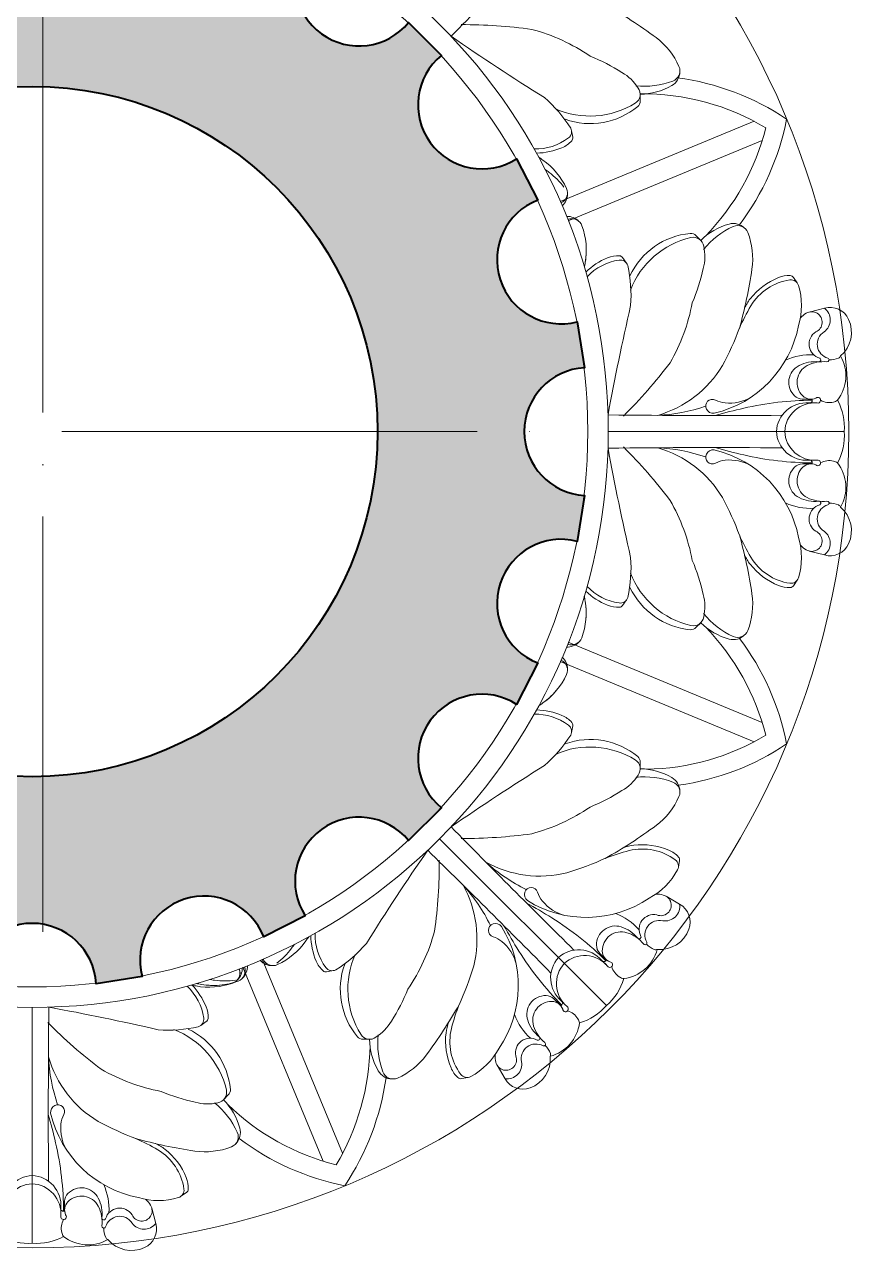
# Model space of a CAD drawing. Header units: millimetres. Extents: x 542654 to 551203, y 315718 to 321804.
# Drawn here: x 548738.5 to 548977.5, y 317888.3 to 318242.7 of the extents above; entities that cross this region are included whole.
import ezdxf

# ---------------------------------------------------------------- set-up
doc = ezdxf.new("R2010")
doc.units = ezdxf.units.MM
doc.linetypes.add('ACAD_ISO04W100', pattern=[30, 24, -3, 0, -3])
doc.layers.add('cad-block.com', color=250, linetype='Continuous')

msp = doc.modelspace()

# ---------------------------------------------------------------- hatches: boundary and pattern name
at = {"layer": 'cad-block.com', "lineweight": 0, "true_color": 0x000000}
h = msp.add_hatch(color=18, dxfattribs=at)
h.set_gradient(color2=(26, 26, 26), one_color=1, tint=0.1)
h.paths.add_polyline_path([(548819.65, 318264.97), (548807.67, 318271.07, -0.943989), (548772.53, 318282.49), (548759.25, 318284.59, -0.943989), (548722.31, 318284.59), (548709.03, 318282.49, -0.943989), (548673.89, 318271.07), (548661.91, 318264.97, -0.943988), (548632.03, 318243.25), (548622.52, 318233.75, -0.943988), (548600.8, 318203.86), (548594.7, 318191.88, -0.943986), (548583.28, 318156.74), (548581.18, 318143.46, -0.943988), (548581.18, 318106.52), (548583.28, 318093.24, -0.943987), (548594.7, 318058.11), (548600.8, 318046.13, -0.943983), (548622.52, 318016.24), (548632.03, 318006.73, -0.943983), (548661.91, 317985.02), (548673.89, 317978.91, -0.943986), (548709.03, 317967.5), (548722.31, 317965.39, -0.943989), (548759.25, 317965.39), (548772.53, 317967.5, -0.943986), (548807.67, 317978.91), (548819.65, 317985.02, -0.943984), (548849.53, 318006.73), (548859.04, 318016.24, -0.943989), (548880.76, 318046.13), (548886.86, 318058.11, -0.943988), (548898.28, 318093.24), (548900.38, 318106.52, -0.943988), (548900.38, 318143.46), (548898.28, 318156.74, -0.943989), (548886.86, 318191.88), (548880.76, 318203.86, -0.943989), (548859.04, 318233.75), (548849.53, 318243.25, -0.943989)])
h.paths.add_polyline_path([(548840.55, 318124.99, -1), (548641.01, 318124.99, -1)], flags=16)

# ---------------------------------------------------------------- linework, layer by layer
at = {"layer": 'cad-block.com', "color": 18, "lineweight": 0, "true_color": 0x000000}
for points in [[(548861.82, 318239.26, -0.00394), (548897.32, 318274.9)], [(548906.37, 318248.38, -0.031779), (548921.04, 318238.87, -0.130738), (548927.67, 318230.52, -0.427656), (548925.92, 318226.33, -0.120528), (548915.18, 318224.97, -0.120528)], [(548864.72, 318242.62, -0.036563), (548885.17, 318241.26, -0.084193), (548902, 318233.52)], [(548861.82, 318239.26, 0.011532), (548888.78, 318221.53, -0.073724), (548896.37, 318212.73, -0.369673), (548895.73, 318209.86, -0.170729), (548885.79, 318206.72, -0.170729)], [(548902, 318233.52, 0.067216), (548902, 318233.52, -0.045938), (548911.19, 318228.77, -0.12291), (548915.87, 318224.3, -0.43648), (548915.03, 318219.92, -0.249318), (548891.94, 318218.32, -0.168128)], [(548927.92, 318228.98, -0.266317), (548925.59, 318224.99, -0.128186), (548916.46, 318222.49, -3.392852)], [(548927.22, 318227.27, -0.114809), (548958.78, 318215.29)], [(548916.46, 318222.49), (548916.46, 318220.54, -0.215345), (548915.74, 318218.96, -0.264602), (548894.75, 318215.27, 41148.719541)], [(548916.46, 318222.6, -0.138578), (548952.76, 318212.8)], [(548945.15, 318184.78, 0.113645), (548958.78, 318215.29, -59.120073)], [(548896.61, 318211.96), (548896.96, 318210.06, -0.231904), (548896.68, 318209.05, -0.111123), (548893.86, 318207.04, -0.094061), (548886.49, 318205.48, -0.094061)], [(548896.61, 318211.96), (548896.96, 318210.06, -0.231904), (548896.68, 318209.05, -0.111123), (548893.86, 318207.04, -0.094061), (548886.49, 318205.48, -0.094061)], [(548935.29, 318181.47, 0.131959), (548952.76, 318212.8, 0.275626)], [(548887.12, 318204.31, -0.002653), (548888.32, 318203.47, -0.130738), (548895.16, 318195.29, -0.422249), (548893.56, 318191.08, -0.422249)], [(548888.99, 318200.77, -0.002653), (548890.16, 318199.91, -0.073107), (548894.43, 318195.65)], [(548895.39, 318193.35, -0.245898), (548893.56, 318191.08, -0.245898)], [(548895.44, 318193.76, -0.21611), (548893.92, 318190.24, -0.21611)], [(548895.44, 318193.76, -0.21611), (548893.92, 318190.24, -0.21611)], [(548898.76, 318185.76, 0.21611), (548895.19, 318187.17, 0.21611)], [(548898.76, 318185.76, 0.21611), (548895.19, 318187.17, 0.21611)], [(548900.34, 318172.42, 0.002653), (548900.59, 318173.86, 0.130738), (548899.64, 318184.48, 0.422249), (548895.53, 318186.32, 0.422249)], [(548898.43, 318186.01, 0.245898), (548895.53, 318186.32, 0.245898)], [(548946.64, 318183.79, 0.266317), (548942.17, 318184.97, 0.128186), (548933.94, 318180.27, 3.392852)], [(548933.94, 318180.27), (548932.57, 318181.65, 0.215345), (548930.94, 318182.27, 0.264602), (548913.49, 318170.03, -41148.719541)], [(548945.12, 318154.83, 0.031779), (548948.76, 318171.93, 0.130738), (548947.55, 318182.53, 0.427656), (548943.35, 318184.25, 0.120528), (548934.79, 318177.62, 0.120528)], [(548900.34, 318172.42, 0.002653), (548900.59, 318173.86, 0.073107), (548900.74, 318179.89)], [(548931.52, 318162.24, -0.067216), (548931.52, 318162.24, 0.045938), (548934.67, 318172.11, 0.12291), (548934.81, 318178.57, 0.43648), (548931.11, 318181.08, 0.249318), (548913.65, 318165.88, 0.168128)], [(548912.47, 318173.69), (548911.37, 318175.28, 0.231904), (548910.46, 318175.79, 0.111123), (548907.04, 318175.21, 0.094061), (548900.72, 318171.11, 0.094061)], [(548912.47, 318173.69), (548911.37, 318175.28, 0.231904), (548910.46, 318175.79, 0.111123), (548907.04, 318175.21, 0.094061), (548900.72, 318171.11, 0.094061)], [(548907.17, 318129.78, -0.011532), (548913.7, 318161.39, 0.073724), (548912.84, 318172.97, 0.369673), (548910.36, 318174.55, 0.170729), (548901.11, 318169.75, 0.170729)], [(548937.84, 318130.3, 0.2965), (548962.21, 318155.67, 0.148504), (548962.21, 318167.26, 0.369673), (548959.74, 318168.83, 0.227087), (548948.44, 318161.32, 0.031874), (548945.12, 318154.83)], [(548961.84, 318167.97), (548960.74, 318169.56, 0.231904), (548959.83, 318170.07, 0.111123), (548956.42, 318169.5, 0.128926), (548948.23, 318163.34, 0.064699), (548946.61, 318160.66, -0.833227)], [(548911.59, 318129.46, 0.036563), (548925.09, 318144.88, 0.084193), (548931.52, 318162.25)], [(548969.67, 318160.67, -0.506611), (548969.6, 318153.82, 0.650784), (548970.72, 318146.19, 0.030699)], [(548974.33, 318146.84, 0.336885), (548976.7, 318157.43, 0.369624), (548969.67, 318160.67, -0.09503)], [(548964.44, 318159.18, 0.08628), (548962.74, 318157.82, 0.096741)], [(548964.44, 318159.18, -1.076436), (548967.22, 318153.82, 0.650784), (548968.34, 318146.19, 0.030699)], [(548921.51, 318129.67, 0.189095), (548940.22, 318144.04, 0.033562), (548945.15, 318154.95, -0.115313), (548945.15, 318154.95, 1.802822)], [(548966.61, 318147.15, 0.126961), (548958.49, 318145.63, 0.586337)], [(548963.3, 318134.34, -0.185281), (548961.06, 318135.29, -0.514069), (548962.36, 318144.08, -0.145405), (548968.05, 318145.15, 0.845239), (548968.34, 318146.19)], [(548967.59, 318133.26, 1.646885), (548967.22, 318134.65, -0.30867), (548963.44, 318135.29, -0.514069), (548964.74, 318144.08, -0.145405), (548970.43, 318145.15, 0.845239), (548970.72, 318146.19, 0.471594)], [(548971.04, 318145.69, 0.116425), (548973.77, 318146.22, 0.214751), (548974.33, 318146.84, 1.361399)], [(548973.47, 318134.03), (548973.47, 318134.03, 0.304164), (548974.33, 318146.84, 1.721289)], [(548935.37, 318132.32, -0.069343), (548921.51, 318129.67, -1.99707)], [(548948.5, 318134.93, -0.161765), (548941.02, 318133.27, -0.093267), (548938.19, 318134.1, 0.728492), (548935.58, 318131.49, 0.314769), (548937.84, 318130.3, 32.564591)], [(548966.19, 318134.05, 0.055477), (548946.38, 318131.75, 0.013752), (548938.17, 318129.63, -1.957294)], [(548955.83, 318124.99, -0.424273), (548965.21, 318133.26, -2.119662)], [(548958.22, 318124.99, -0.424273), (548967.59, 318133.26, -2.119662)], [(548965.21, 318133.26, 0.607063), (548966.13, 318134.35, 0.607063)], [(548968.58, 318134.02, 0.186151), (548972.32, 318133.53, 0.094737), (548973.47, 318134.03, 15.762935)], [(548973.47, 318134.03, -0.150854), (548975.39, 318124.99, 3.307885)], [(548907.17, 318129.78, 0.00394), (548957.47, 318129.69)], [(548955.83, 318124.99, 0.424273), (548965.21, 318116.73, 2.119662)], [(548958.22, 318124.99, 0.424273), (548967.59, 318116.73, 2.119662)], [(548973.47, 318115.96, 0.150854), (548975.39, 318124.99, -3.307885)], [(548907.17, 318120.21, 0.011532), (548913.7, 318088.6, -0.073724), (548912.84, 318077.01, -0.369673), (548910.36, 318075.44, -0.170729), (548901.11, 318080.24, -0.170729)], [(548907.17, 318120.21, -0.00394), (548957.47, 318120.3)], [(548911.59, 318120.53, -0.036563), (548925.09, 318105.11, -0.084193), (548931.52, 318087.74)], [(548921.51, 318120.31, -0.189095), (548940.22, 318105.94, -0.033562), (548945.15, 318095.03, 0.115313), (548945.15, 318095.03, -1.802822)], [(548935.37, 318117.67, 0.069343), (548921.51, 318120.31, 1.99707)], [(548948.5, 318115.06, 0.161765), (548941.02, 318116.72, 0.093267), (548938.19, 318115.88, -0.728492), (548935.58, 318118.49, -0.314769), (548937.84, 318119.69, -32.564591)], [(548937.84, 318119.69, -0.2965), (548962.21, 318094.32, -0.148504), (548962.21, 318082.73, -0.369673), (548959.74, 318081.15, -0.227087), (548948.44, 318088.67, -0.031874), (548945.12, 318095.15)], [(548966.19, 318115.94, -0.055477), (548946.38, 318118.23, -0.013752), (548938.17, 318120.36, 1.957294)], [(548963.3, 318115.65, 0.185281), (548961.06, 318114.69, 0.514069), (548962.36, 318105.9, 0.145405), (548968.05, 318104.84, -0.845239), (548968.34, 318103.79)], [(548967.59, 318116.73, -1.646885), (548967.22, 318115.34, 0.30867), (548963.44, 318114.69, 0.514069), (548964.74, 318105.9, 0.145405), (548970.43, 318104.84, -0.845239), (548970.72, 318103.79, -0.471594)], [(548965.21, 318116.73, -0.607063), (548966.13, 318115.63, -0.607063)], [(548968.58, 318115.97, -0.186151), (548972.32, 318116.45, -0.094737), (548973.47, 318115.96, -15.762935)], [(548973.47, 318115.96), (548973.47, 318115.96, -0.304164), (548974.33, 318103.14, -1.721289)], [(548966.61, 318102.83, -0.126961), (548958.49, 318104.35, -0.586337)], [(548964.44, 318090.81, 1.076436), (548967.22, 318096.16, -0.650784), (548968.34, 318103.79, -0.030699)], [(548969.67, 318089.31, 0.506611), (548969.6, 318096.16, -0.650784), (548970.72, 318103.79, -0.030699)], [(548971.04, 318104.29, -0.116425), (548973.77, 318103.77, -0.214751), (548974.33, 318103.14, -1.361399)], [(548974.33, 318103.14, -0.336885), (548976.7, 318092.56, -0.369624), (548969.67, 318089.31, 0.09503)], [(548945.12, 318095.15, -0.031779), (548948.76, 318078.05, -0.130738), (548947.55, 318067.46, -0.427656), (548943.35, 318065.74, -0.120528), (548934.79, 318072.37, -0.120528)], [(548961.84, 318082.01), (548960.74, 318080.42, -0.231904), (548959.83, 318079.91, -0.111123), (548956.42, 318080.49, -0.128926), (548948.23, 318086.64, -0.064699), (548946.61, 318089.33, 0.833227)], [(548964.44, 318090.81, -0.08628), (548962.74, 318092.16, -0.096741)], [(548931.52, 318087.74, 0.067216), (548931.52, 318087.74, -0.045938), (548934.67, 318077.88, -0.12291), (548934.81, 318071.41, -0.43648), (548931.11, 318068.91, -0.249318), (548913.65, 318084.1, -0.168128)], [(548912.47, 318076.3), (548911.37, 318074.7, -0.231904), (548910.46, 318074.19, -0.111123), (548907.04, 318074.77, -0.094061), (548900.72, 318078.87, -0.094061)], [(548912.47, 318076.3), (548911.37, 318074.7, -0.231904), (548910.46, 318074.19, -0.111123), (548907.04, 318074.77, -0.094061), (548900.72, 318078.87, -0.094061)], [(548933.94, 318069.71), (548932.57, 318068.33, -0.215345), (548930.94, 318067.72, -0.264602), (548913.49, 318079.96, 41148.719541)], [(548900.3, 318077.44, -0.002653), (548900.55, 318076, -0.130738), (548899.59, 318065.38, -0.422249), (548895.48, 318063.54, -0.422249)], [(548900.3, 318077.44, -0.002653), (548900.55, 318076, -0.073107), (548900.7, 318069.97)], [(548946.64, 318066.2, -0.266317), (548942.17, 318065.02, -0.128186), (548933.94, 318069.71, -3.392852)], [(548935.29, 318068.52, -0.131957), (548952.76, 318037.19, -0.275626)], [(548945.15, 318065.21, -0.113645), (548958.78, 318034.69, 59.120073)], [(548898.71, 318064.1, -0.21611), (548895.14, 318062.69, -0.21611)], [(548898.71, 318064.1, -0.21611), (548895.14, 318062.69, -0.21611)], [(548898.38, 318063.84, -0.245898), (548895.48, 318063.54, -0.245898)], [(548887.14, 318045.7, 0.002653), (548888.34, 318046.54, 0.130738), (548895.17, 318054.73, 0.422249), (548893.57, 318058.94, 0.422249)], [(548895.4, 318056.67, 0.245898), (548893.57, 318058.94, 0.245898)], [(548895.46, 318056.26, 0.21611), (548893.93, 318059.78, 0.21611)], [(548895.46, 318056.26, 0.21611), (548893.93, 318059.78, 0.21611)], [(548887.14, 318045.7, 0.002653), (548888.34, 318046.54, 0.073107), (548892.7, 318050.7)], [(548861.82, 318010.72, -0.011532), (548888.78, 318028.45, 0.073724), (548896.37, 318037.26, 0.369673), (548895.73, 318040.12, 0.170729), (548885.79, 318043.27, 0.170729)], [(548896.61, 318038.02), (548896.96, 318039.93, 0.231904), (548896.68, 318040.93, 0.111123), (548893.86, 318042.94, 0.094061), (548886.49, 318044.51, 0.094061)], [(548896.61, 318038.02), (548896.96, 318039.93, 0.231904), (548896.68, 318040.93, 0.111123), (548893.86, 318042.94, 0.094061), (548886.49, 318044.51, 0.094061)], [(548918.25, 318027.39, 0.131959), (548952.76, 318037.19, 0.275626)], [(548902, 318016.46, -0.067216), (548902, 318016.46, 0.045938), (548911.19, 318021.21, 0.12291), (548915.87, 318025.68, 0.43648), (548915.03, 318030.06, 0.249318), (548891.94, 318031.67, 0.168128)], [(548916.46, 318027.5), (548916.46, 318029.44, 0.215345), (548915.74, 318031.03, 0.264602), (548894.75, 318034.71, -41148.719541)], [(548927.56, 318022.76, 0.113645), (548958.78, 318034.69, -59.120073)], [(548927.92, 318021, 0.266317), (548925.59, 318024.99, 0.128186), (548916.46, 318027.5, 3.392852)], [(548906.37, 318001.6, 0.031779), (548921.04, 318011.12, 0.130738), (548927.67, 318019.46, 0.427656), (548925.92, 318023.66, 0.120528), (548915.18, 318025.02, 0.120528)], [(548864.72, 318007.37, 0.036563), (548885.17, 318008.73, 0.084193), (548902, 318016.46)], [(548861.82, 318010.72, 0.00394), (548897.32, 317975.09)], [(548883.87, 317989.4, 0.2965), (548919.05, 317990.11, 0.148504), (548927.24, 317998.3, 0.369673), (548926.61, 318001.16, 0.227087), (548913.3, 318003.84, 0.031874), (548906.37, 318001.6)], [(548927.49, 317999.07), (548927.83, 318000.97, 0.231904), (548927.55, 318001.98, 0.111123), (548924.73, 318003.99, 0.128926), (548914.58, 318005.42, 0.064699), (548911.54, 318004.66, -0.833227)], [(548855.05, 318003.95, 0.011532), (548837.32, 317976.99, -0.073724), (548828.52, 317969.4, -0.369673), (548825.65, 317970.04, -0.170729), (548822.5, 317979.98, -0.170729)], [(548858.4, 318001.05, -0.036563), (548857.04, 317980.61, -0.084193), (548849.31, 317963.78)], [(548855.05, 318003.95, -0.00394), (548890.68, 317968.45)], [(548871.88, 318000.51, 0.189095), (548895.28, 317997.44, 0.033562), (548906.48, 318001.66, -0.115313), (548906.48, 318001.66, 1.802822)], [(548883.55, 317992.58, -0.069343), (548871.88, 318000.51, -1.99707)], [(548865.27, 317993.89, -0.189095), (548868.34, 317970.5, -0.033562), (548864.11, 317959.3, 0.115313), (548864.11, 317959.3, -1.802822)], [(548873.19, 317982.22, 0.069343), (548865.27, 317993.89, 1.99707)], [(548894.68, 317985.14, -0.161765), (548888.22, 317989.25, -0.093267), (548886.81, 317991.84, 0.728492), (548883.12, 317991.84, 0.314769), (548883.87, 317989.4, 32.564591)], [(548923.1, 317991.02, -1.076436), (548921.28, 317985.26, 0.650784), (548916.68, 317979.07, 0.030699)], [(548923.1, 317991.02, 0.08628), (548920.94, 317991.26, 0.096741)], [(548906.57, 317972, 0.055477), (548890.94, 317984.4, 0.013752), (548883.63, 317988.7, -1.957294)], [(548927.86, 317988.37, -0.506611), (548922.97, 317983.58, 0.650784), (548918.36, 317977.39, 0.030699)], [(548921.38, 317975.3, 0.336885), (548930.53, 317981.11, 0.369624), (548927.86, 317988.37, -0.09503)], [(548916.14, 317980.98, 0.126961), (548909.32, 317985.65, 0.586337)], [(548876.37, 317981.9, -0.2965), (548875.66, 317946.72, -0.148504), (548867.47, 317938.53, -0.369673), (548864.61, 317939.17, -0.227087), (548861.93, 317952.47, -0.031874), (548864.17, 317959.4)], [(548880.63, 317971.09, 0.161765), (548876.52, 317977.55, 0.093267), (548873.93, 317978.96, -0.728492), (548873.93, 317982.65, -0.314769), (548876.37, 317981.9, -32.564591)], [(548893.77, 317959.2, -0.055477), (548881.38, 317974.83, -0.013752), (548877.08, 317982.14, 1.957294)], [(548904.74, 317974.26, -0.185281), (548903.82, 317976.52, -0.514069), (548910.96, 317981.81, -0.145405), (548915.73, 317978.54, 0.845239), (548916.68, 317979.07)], [(548907, 317970.46, 1.646885), (548907.73, 317971.7, -0.30867), (548905.51, 317974.83, -0.514069), (548912.64, 317980.12, -0.145405), (548917.42, 317976.86, 0.845239), (548918.36, 317977.39, 0.471594)], [(548820.68, 317978.96, -0.002653), (548819.85, 317977.76, -0.130738), (548811.69, 317970.9, -0.422249), (548807.47, 317972.48, -0.422249)], [(548816.56, 317976.79, -0.002653), (548815.7, 317975.61, -0.073107), (548811.43, 317971.34)], [(548827.75, 317969.16), (548825.84, 317968.81, -0.231904), (548824.84, 317969.09, -0.111123), (548822.83, 317971.92, -0.094061), (548821.26, 317979.29, -0.094061)], [(548827.75, 317969.16), (548825.84, 317968.81, -0.231904), (548824.84, 317969.09, -0.111123), (548822.83, 317971.92, -0.094061), (548821.26, 317979.29, -0.094061)], [(548918.24, 317976.81, 0.116425), (548920.54, 317975.25, 0.214751), (548921.38, 317975.3, 1.361399)], [(548809.75, 317970.66, -0.245898), (548807.47, 317972.48, -0.245898)], [(548849.31, 317963.78, 0.067216), (548849.31, 317963.78, -0.045938), (548844.56, 317954.58, -0.12291), (548840.09, 317949.91, -0.43648), (548835.71, 317950.75, -0.249318), (548834.11, 317973.84, -0.168128)], [(548892.85, 317972.93, 0.424273), (548893.63, 317960.46, 2.119662)], [(548892.85, 317972.93, -0.424273), (548905.32, 317972.14, -2.119662)], [(548894.53, 317971.24, -0.424273), (548907, 317970.46, -2.119662)], [(548911.71, 317966.84), (548911.71, 317966.84, 0.304164), (548921.38, 317975.3, 1.721289)], [(548786.67, 317964.99, 0.002653), (548788.1, 317964.72, 0.130738), (548798.73, 317965.57, 0.422249), (548800.62, 317969.66, 0.422249)], [(548788.21, 317965.43, 0.002653), (548789.65, 317965.18, 0.130738), (548800.26, 317966.14, 0.422249), (548802.11, 317970.24, 0.422249)], [(548800.03, 317966.44, 0.21611), (548801.47, 317969.99, 0.21611)], [(548800.03, 317966.44, 0.21611), (548801.47, 317969.99, 0.21611)], [(548800.28, 317966.77, 0.245898), (548800.62, 317969.66, 0.245898)], [(548801.55, 317967.02, 0.21611), (548802.96, 317970.58, 0.21611)], [(548801.55, 317967.02, 0.21611), (548802.96, 317970.58, 0.21611)], [(548801.8, 317967.35, 0.245898), (548802.11, 317970.24, 0.245898)], [(548810.16, 317970.6, -0.21611), (548806.63, 317972.12, -0.21611)], [(548810.16, 317970.6, -0.21611), (548806.63, 317972.12, -0.21611)], [(548838.28, 317949.32), (548836.33, 317949.32, -0.215345), (548834.74, 317950.03, -0.264602), (548831.06, 317971.02, 41148.719541)], [(548894.53, 317971.24, 0.424273), (548895.32, 317958.77, 2.119662)], [(548905.32, 317972.14, 0.607063), (548906.75, 317972.26, 0.607063)], [(548908.24, 317970.3, 0.186151), (548910.54, 317967.31, 0.094737), (548911.71, 317966.84, 15.762935)], [(548788.21, 317965.43, 0.002653), (548789.65, 317965.18, 0.073107), (548795.68, 317965.03)], [(548791.99, 317966.61, 0.002653), (548793.44, 317966.39, 0.073107), (548799.47, 317966.39)], [(548911.71, 317966.84, -0.150854), (548906.68, 317959.1, 3.307885)], [(548745.57, 317958.6, -0.011532), (548777.17, 317952.07, 0.073724), (548788.76, 317952.94, 0.369673), (548790.34, 317955.41, 0.170729), (548785.53, 317964.66, 0.170729)], [(548745.57, 317958.6, -0.011532), (548777.17, 317952.07, 0.073724), (548788.76, 317952.94, 0.369673), (548790.34, 317955.41, 0.170729), (548785.53, 317964.66, 0.170729)], [(548789.48, 317953.31), (548791.07, 317954.41, 0.231904), (548791.58, 317955.32, 0.111123), (548791, 317958.73, 0.094061), (548786.9, 317965.05, 0.094061)], [(548789.48, 317953.31), (548791.07, 317954.41, 0.231904), (548791.58, 317955.32, 0.111123), (548791, 317958.73, 0.094061), (548786.9, 317965.05, 0.094061)], [(548789.48, 317953.31), (548791.07, 317954.41, 0.231904), (548791.58, 317955.32, 0.111123), (548791, 317958.73, 0.094061), (548786.9, 317965.05, 0.094061)], [(548789.48, 317953.31), (548791.07, 317954.41, 0.231904), (548791.58, 317955.32, 0.111123), (548791, 317958.73, 0.094061), (548786.9, 317965.05, 0.094061)], [(548891.52, 317961.04, 0.185281), (548889.25, 317961.95, 0.514069), (548883.96, 317954.81, 0.145405), (548887.23, 317950.04, -0.845239), (548886.7, 317949.09)], [(548745.57, 317958.6, 0.00394), (548745.47, 317908.3)], [(548745.57, 317958.6, 0.00394), (548745.47, 317908.3)], [(548864.17, 317959.4, -0.031779), (548854.65, 317944.74, -0.130738), (548846.31, 317938.1, -0.427656), (548842.12, 317939.86, -0.120528), (548840.75, 317950.59, -0.120528)], [(548895.31, 317958.77, -1.646885), (548894.07, 317958.05, 0.30867), (548890.94, 317960.26, 0.514069), (548885.65, 317953.13, 0.145405), (548888.92, 317948.35, -0.845239), (548888.38, 317947.41, -0.471594)], [(548893.63, 317960.46, -0.607063), (548893.51, 317959.02, -0.607063)], [(548898.93, 317954.07, 0.150854), (548906.68, 317959.1, -3.307885)], [(548884.8, 317949.64, -0.126961), (548880.13, 317956.45, -0.586337)], [(548895.48, 317957.53, -0.186151), (548898.46, 317955.23, -0.094737), (548898.93, 317954.07, -15.762935)], [(548745.25, 317954.18, 0.036563), (548760.67, 317940.68, 0.084193), (548778.03, 317934.25)], [(548745.25, 317954.18, 0.036563), (548760.67, 317940.68, 0.084193), (548778.03, 317934.25)], [(548778.03, 317934.25, -0.067216), (548778.03, 317934.25, 0.045938), (548787.9, 317931.11, 0.12291), (548794.36, 317930.96, 0.43648), (548796.87, 317934.66, 0.249318), (548781.67, 317952.12, 0.168128)], [(548778.03, 317934.25, -0.067216), (548778.03, 317934.25, 0.045938), (548787.9, 317931.11, 0.12291), (548794.36, 317930.96, 0.43648), (548796.87, 317934.66, 0.249318), (548781.67, 317952.12, 0.168128)], [(548796.06, 317931.83), (548797.44, 317933.21, 0.215345), (548798.05, 317934.83, 0.264602), (548785.81, 317952.28, -41148.719541)], [(548796.06, 317931.83), (548797.44, 317933.21, 0.215345), (548798.05, 317934.83, 0.264602), (548785.81, 317952.28, -41148.719541)], [(548866.7, 317938.28), (548864.8, 317937.94, -0.231904), (548863.8, 317938.22, -0.111123), (548861.79, 317941.04, -0.128926), (548860.35, 317951.19, -0.064699), (548861.11, 317954.23, 0.833227)], [(548898.93, 317954.07), (548898.93, 317954.07, -0.304164), (548890.47, 317944.39, -1.721289)], [(548844.77, 317937.85, -0.266317), (548840.78, 317940.18, -0.128186), (548838.28, 317949.32, -3.392852)], [(548874.76, 317942.67, 1.076436), (548880.51, 317944.49, -0.650784), (548886.7, 317949.09, -0.030699)], [(548877.4, 317937.91, 0.506611), (548882.2, 317942.81, -0.650784), (548888.38, 317947.41, -0.030699)], [(548745.46, 317944.26, 0.189095), (548759.83, 317925.55, 0.033562), (548770.74, 317920.62, -0.115313), (548770.74, 317920.62, 1.802822)], [(548748.11, 317930.41, -0.069343), (548745.46, 317944.26, -1.99707)], [(548745.46, 317944.26, 0.189095), (548759.83, 317925.55, 0.033562), (548770.74, 317920.62, -0.115313), (548770.74, 317920.62, 1.802822)], [(548748.11, 317930.41, -0.069343), (548745.46, 317944.26, -1.99707)], [(548838.38, 317947.52, -0.131959), (548828.58, 317913.01, -0.275626)], [(548874.76, 317942.67, -0.08628), (548874.51, 317944.83, -0.096741)], [(548890.47, 317944.39, -0.336885), (548884.66, 317935.24, -0.369624), (548877.4, 317937.91, 0.09503)], [(548888.96, 317947.54, -0.116425), (548890.52, 317945.23, -0.214751), (548890.47, 317944.39, -1.361399)], [(548843.01, 317938.21, -0.113645), (548831.08, 317906.99, 59.120073)], [(548750.72, 317917.28, -0.161765), (548749.05, 317924.75, -0.093267), (548749.89, 317927.58, 0.728492), (548747.28, 317930.19, 0.314769), (548746.08, 317927.94, 32.564591)], [(548750.72, 317917.28, -0.161765), (548749.05, 317924.75, -0.093267), (548749.89, 317927.58, 0.728492), (548747.28, 317930.19, 0.314769), (548746.08, 317927.94, 32.564591)], [(548770.62, 317920.65, 0.031779), (548787.72, 317917.01, 0.130738), (548798.31, 317918.22, 0.427656), (548800.04, 317922.42, 0.120528), (548793.41, 317930.98, 0.120528)], [(548770.62, 317920.65, 0.031779), (548787.72, 317917.01, 0.130738), (548798.31, 317918.22, 0.427656), (548800.04, 317922.42, 0.120528), (548793.41, 317930.98, 0.120528)], [(548799.58, 317919.13, 0.266317), (548800.75, 317923.6, 0.128186), (548796.06, 317931.83, 3.392852)], [(548799.58, 317919.13, 0.266317), (548800.75, 317923.6, 0.128186), (548796.06, 317931.83, 3.392852)], [(548797.26, 317930.48, 0.131957), (548828.58, 317913.01, 0.275626)], [(548749.83, 317899.58, 0.055477), (548747.54, 317919.4, 0.013752), (548745.42, 317927.61, -1.957294)], [(548749.83, 317899.58, 0.055477), (548747.54, 317919.4, 0.013752), (548745.42, 317927.61, -1.957294)], [(548746.08, 317927.94, 0.2965), (548771.46, 317903.56, 0.148504), (548783.04, 317903.56, 0.369673), (548784.62, 317906.03, 0.227087), (548777.1, 317917.33, 0.031874), (548770.62, 317920.65)], [(548746.08, 317927.94, 0.2965), (548771.46, 317903.56, 0.148504), (548783.04, 317903.56, 0.369673), (548784.62, 317906.03, 0.227087), (548777.1, 317917.33, 0.031874), (548770.62, 317920.65)], [(548800.57, 317920.63, 0.113645), (548831.08, 317906.99, -59.120073)], [(548783.76, 317903.93), (548785.35, 317905.03, 0.231904), (548785.86, 317905.94, 0.111123), (548785.29, 317909.36, 0.128926), (548779.13, 317917.55, 0.064699), (548776.44, 317919.16, -0.833227)], [(548783.76, 317903.93), (548785.35, 317905.03, 0.231904), (548785.86, 317905.94, 0.111123), (548785.29, 317909.36, 0.128926), (548779.13, 317917.55, 0.064699), (548776.44, 317919.16, -0.833227)], [(548740.78, 317909.94, 0.424273), (548732.52, 317900.57, 2.119662)], [(548740.78, 317909.94, -0.424273), (548749.04, 317900.57, -2.119662)], [(548740.78, 317909.94, -0.424273), (548749.04, 317900.57, -2.119662)], [(548740.78, 317907.56, 0.424273), (548732.52, 317898.18, 2.119662)], [(548740.78, 317907.56, -0.424273), (548749.04, 317898.18, -2.119662)], [(548740.78, 317907.56, -0.424273), (548749.04, 317898.18, -2.119662)], [(548750.13, 317902.47, -0.185281), (548751.08, 317904.72, -0.514069), (548759.87, 317903.41, -0.145405), (548760.93, 317897.73, 0.845239), (548761.98, 317897.43)], [(548750.13, 317902.47, -0.185281), (548751.08, 317904.72, -0.514069), (548759.87, 317903.41, -0.145405), (548760.93, 317897.73, 0.845239), (548761.98, 317897.43)], [(548762.94, 317899.16, 0.126961), (548761.42, 317907.29, 0.586337)], [(548762.94, 317899.16, 0.126961), (548761.42, 317907.29, 0.586337)], [(548749.04, 317898.18, 1.646885), (548750.43, 317898.55, -0.30867), (548751.08, 317902.33, -0.514069), (548759.87, 317901.03, -0.145405), (548760.93, 317895.34, 0.845239), (548761.98, 317895.05, 0.471594)], [(548749.04, 317898.18, 1.646885), (548750.43, 317898.55, -0.30867), (548751.08, 317902.33, -0.514069), (548759.87, 317901.03, -0.145405), (548760.93, 317895.34, 0.845239), (548761.98, 317895.05, 0.471594)], [(548774.96, 317901.34, 0.08628), (548773.61, 317903.04, 0.096741)], [(548774.96, 317901.34, 0.08628), (548773.61, 317903.04, 0.096741)], [(548749.04, 317900.57, 0.607063), (548750.14, 317899.64, 0.607063)], [(548749.04, 317900.57, 0.607063), (548750.14, 317899.64, 0.607063)], [(548774.96, 317901.34, -1.076436), (548769.61, 317898.56, 0.650784), (548761.98, 317897.43, 0.030699)], [(548774.96, 317901.34, -1.076436), (548769.61, 317898.56, 0.650784), (548761.98, 317897.43, 0.030699)], [(548776.46, 317896.1, -0.506611), (548769.61, 317896.17, 0.650784), (548761.98, 317895.05, 0.030699)], [(548776.46, 317896.1, -0.506611), (548769.61, 317896.17, 0.650784), (548761.98, 317895.05, 0.030699)], [(548749.8, 317897.19, 0.186151), (548749.32, 317893.45, 0.094737), (548749.82, 317892.3, 15.762935)], [(548749.8, 317897.19, 0.186151), (548749.32, 317893.45, 0.094737), (548749.82, 317892.3, 15.762935)], [(548761.48, 317894.73, 0.116425), (548762, 317892, 0.214751), (548762.63, 317891.44, 1.361399)], [(548761.48, 317894.73, 0.116425), (548762, 317892, 0.214751), (548762.63, 317891.44, 1.361399)], [(548762.63, 317891.44, 0.336885), (548773.22, 317889.08, 0.369624), (548776.46, 317896.1, -0.09503)], [(548762.63, 317891.44, 0.336885), (548773.22, 317889.08, 0.369624), (548776.46, 317896.1, -0.09503)], [(548731.74, 317892.3, 0.150854), (548740.78, 317890.38, -3.307885)], [(548749.82, 317892.3, -0.150854), (548740.78, 317890.38, 3.307885)], [(548749.82, 317892.3, -0.150854), (548740.78, 317890.38, 3.307885)], [(548749.82, 317892.3), (548749.82, 317892.3, 0.304164), (548762.63, 317891.44, 1.721289)], [(548749.82, 317892.3), (548749.82, 317892.3, 0.304164), (548762.63, 317891.44, 1.721289)]]:
    msp.add_lwpolyline(points, format="xyb", dxfattribs=at)
at = {"layer": 'cad-block.com', "color": 18, "linetype": 'ACAD_ISO04W100', "lineweight": 15, "ltscale": 5, "true_color": 0x000000}
for points in [[(548743.84, 317980.42), (548743.84, 318272.74)], [(548599.27, 318124.99), (548891.59, 318124.99)]]:
    msp.add_lwpolyline(points, dxfattribs=at)
at = {"layer": 'cad-block.com', "color": 18, "lineweight": 40, "true_color": 0x000000}
msp.add_lwpolyline([(548819.65, 318264.97, 0.943989), (548849.53, 318243.25), (548859.04, 318233.75, 0.943989), (548880.76, 318203.86), (548886.86, 318191.88, 0.943989), (548898.28, 318156.74), (548900.38, 318143.46, 0.943988), (548900.38, 318106.52), (548898.28, 318093.24, 0.943988), (548886.86, 318058.11), (548880.76, 318046.13, 0.943989), (548859.04, 318016.24), (548849.53, 318006.73, 0.943984), (548819.65, 317985.02), (548807.67, 317978.91, 0.943986), (548772.53, 317967.5), (548759.25, 317965.39, 0.943989), (548722.31, 317965.39)], format="xyb", dxfattribs=at)
at = {"layer": 'cad-block.com', "color": 18, "lineweight": 0, "true_color": 0x000000}
for points in [[(548949.4, 318214.68), (548893.34, 318191.46)], [(548951.72, 318209.09), (548895.65, 318185.87)], [(548969.67, 318160.67), (548965.27, 318159.53)], [(548963.3, 318134.34), (548965.8, 318134.34), (548965.8, 318134.34)], [(548965.13, 318133.26), (548966.9, 318133.28)], [(548975.39, 318124.99), (548907.24, 318124.99)], [(548963.3, 318115.65), (548965.8, 318115.65), (548965.8, 318115.65)], [(548965.13, 318116.72), (548966.9, 318116.7)], [(548969.67, 318089.31), (548965.27, 318090.46)], [(548951.72, 318040.89), (548895.65, 318064.12)], [(548949.4, 318035.3), (548893.34, 318058.53)], [(548906.68, 317959.1), (548858.48, 318007.29)], [(548927.86, 317988.37), (548923.94, 317990.68)], [(548830.47, 317916.37), (548807.25, 317972.43)], [(548904.74, 317974.25), (548906.5, 317972.48), (548906.5, 317972.48)], [(548824.88, 317914.06), (548801.66, 317970.12)], [(548905.27, 317972.2), (548906.53, 317970.97)], [(548740.78, 317890.38), (548740.78, 317958.54)], [(548740.78, 317890.38), (548740.78, 317958.54)], [(548891.52, 317961.04), (548893.29, 317959.27), (548893.29, 317959.27)], [(548893.57, 317960.5), (548894.81, 317959.24)], [(548877.4, 317937.91), (548875.09, 317941.84)], [(548750.13, 317902.47), (548750.13, 317899.97), (548750.13, 317899.97)], [(548750.13, 317902.47), (548750.13, 317899.97), (548750.13, 317899.97)], [(548749.05, 317900.64), (548749.07, 317898.88)], [(548749.05, 317900.64), (548749.07, 317898.88)], [(548776.46, 317896.1), (548775.32, 317900.51)], [(548776.46, 317896.1), (548775.32, 317900.51)]]:
    msp.add_lwpolyline(points, dxfattribs=at)
for radius in [235.97, 235.97, 166.46, 160.52]:
    msp.add_circle((548740.78, 318124.99), radius, dxfattribs=at)
at = {"layer": 'cad-block.com', "color": 18, "lineweight": 40, "true_color": 0x000000}
msp.add_circle((548740.78, 318124.99), 99.77, dxfattribs=at)

doc.saveas('drawing.dxf')
